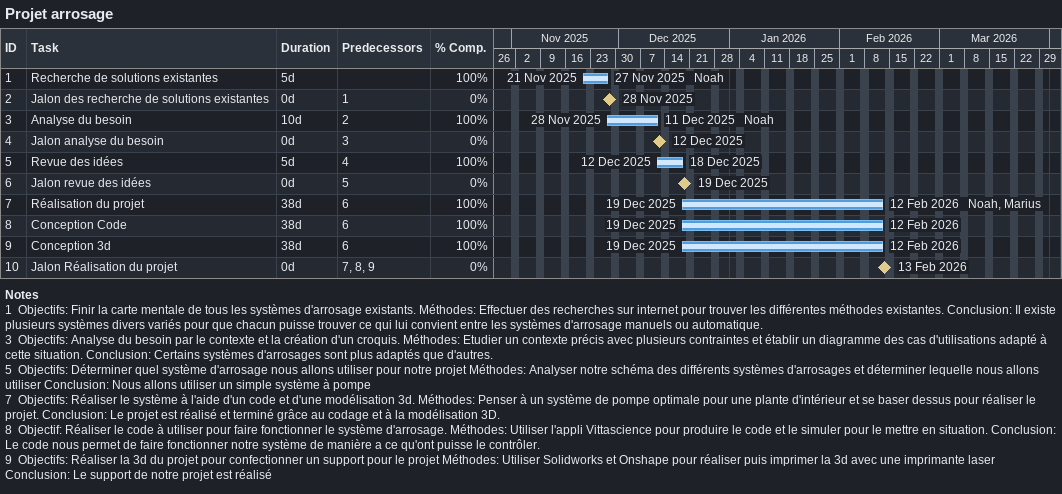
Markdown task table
Projet arrosage

| ID | Task | Duration | Start | Finish | Predecessors | Resources | % complete |
|---|---|---|---|---|---|---|---|
| 1 | Recherche de solutions existantes | 5d | 2025-11-21 | 2025-11-27 |  | Noah | 100 |
| 2 | Jalon des recherche de solutions existantes | 0d | 2025-11-28 | 2025-11-28 | 1 |  | 0 |
| 3 | Analyse du besoin | 10d | 2025-11-28 | 2025-12-11 | 2 | Noah | 100 |
| 4 | Jalon analyse du besoin | 0d | 2025-12-12 | 2025-12-12 | 3 |  | 0 |
| 5 | Revue des idées | 5d | 2025-12-12 | 2025-12-18 | 4 |  | 100 |
| 6 | Jalon revue des idées | 0d | 2025-12-19 | 2025-12-19 | 5 |  | 0 |
| 7 | Réalisation du projet | 38d | 2025-12-19 | 2026-02-12 | 6 | Noah, Marius | 100 |
| 8 | Conception Code | 38d | 2025-12-19 | 2026-02-12 | 6 |  | 100 |
| 9 | Conception 3d | 38d | 2025-12-19 | 2026-02-12 | 6 |  | 100 |
| 10 | Jalon Réalisation du projet | 0d | 2026-02-13 | 2026-02-13 | 7, 8, 9 |  | 0 |

Notes
- 1: Objectifs: Finir la carte mentale de tous les systèmes d'arrosage existants. Méthodes: Effectuer des recherches sur internet pour trouver les différentes méthodes existantes. Conclusion: Il existe plusieurs systèmes divers variés pour que chacun puisse trouver ce qui lui convient entre les systèmes d'arrosage manuels ou automatique.
- 3: Objectifs: Analyse du besoin par le contexte et la création d'un croquis. Méthodes: Etudier un contexte précis avec plusieurs contraintes et établir un diagramme des cas d'utilisations adapté à cette situation. Conclusion: Certains systèmes d'arrosages sont plus adaptés que d'autres.
- 5: Objectifs: Déterminer quel système d'arrosage nous allons utiliser pour notre projet Méthodes: Analyser notre schéma des différents systèmes d'arrosages et déterminer lequelle nous allons utiliser Conclusion: Nous allons utiliser un simple système à pompe
- 7: Objectifs: Réaliser le système à l'aide d'un code et d'une modélisation 3d. Méthodes: Penser à un système de pompe optimale pour une plante d'intérieur et se baser dessus pour réaliser le projet. Conclusion: Le projet est réalisé et terminé grâce au codage et à la modélisation 3D.
- 8: Objectif: Réaliser le code à utiliser pour faire fonctionner le système d'arrosage. Méthodes: Utiliser l'appli Vittascience pour produire le code et le simuler pour le mettre en situation. Conclusion: Le code nous permet de faire fonctionner notre système de manière a ce qu'ont puisse le contrôler.
- 9: Objectifs: Réaliser la 3d du projet pour confectionner un support pour le projet Méthodes: Utiliser Solidworks et Onshape pour réaliser puis imprimer la 3d avec une imprimante laser Conclusion: Le support de notre projet est réalisé
